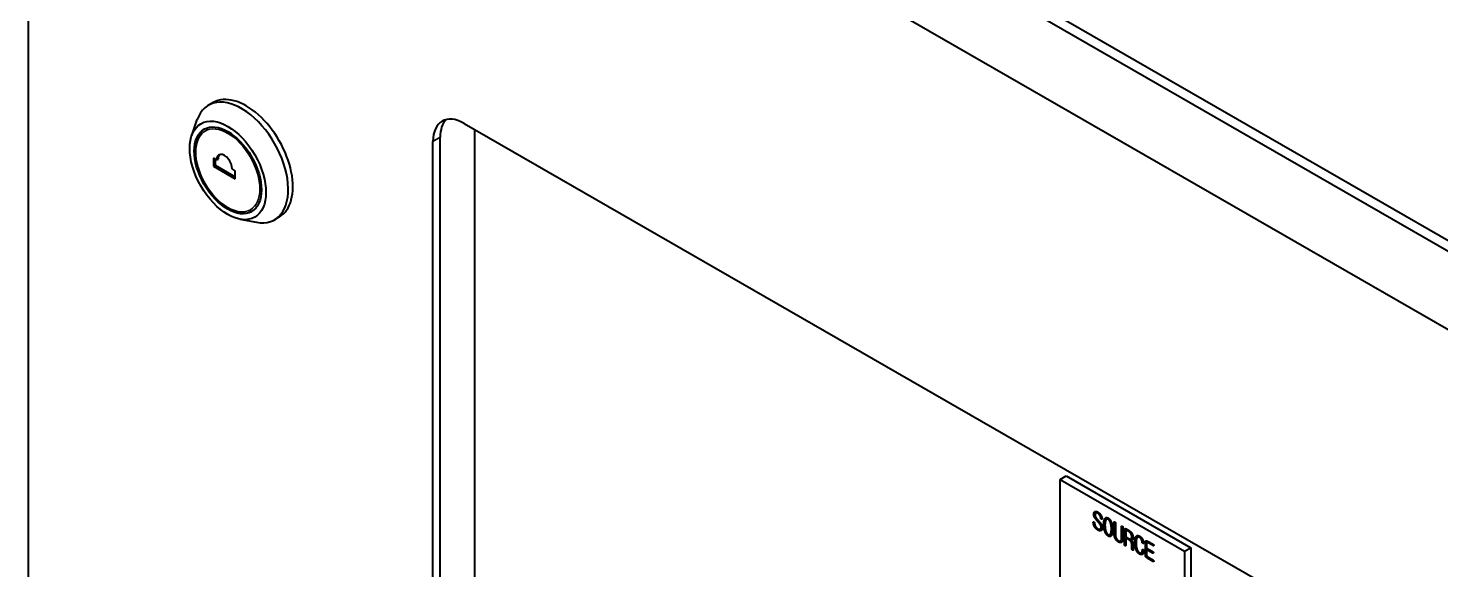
# Model space of a CAD drawing. Header units: inches. Extents: x 0 to 4752, y 0 to 3360.
# Drawn here: x 3631.9 to 3888.5, y 2747.6 to 2846 of the extents above; entities that cross this region are included whole.
import ezdxf

# ---------------------------------------------------------------- set-up
doc = ezdxf.new("R2010")
doc.units = ezdxf.units.IN
doc.header["$MEASUREMENT"] = 0
doc.layers.add('POWER SUPPLY CASE OUTLINE$0$가시적인 것(ISO)', color=3, linetype='Continuous', lineweight=40)
doc.layers.add('POWER SUPPLY CASE OUTLINE$0$가시적인 좁은 것(ISO)', color=3, linetype='Continuous', lineweight=35)

msp = doc.modelspace()

# ---------------------------------------------------------------- linework, layer by layer
at = {"layer": 'POWER SUPPLY CASE OUTLINE$0$가시적인 것(ISO)'}
for p, q in [((3644.313, 2946.938), (4096.861, 2686.333)), ((3646.01, 2947.915), (4098.558, 2687.31)), ((3631.868, 2939.771), (3631.868, 2357.678)), ((4084.416, 2679.166), (3631.868, 2939.771)), ((3665.477, 2832.532), (3664.629, 2832.043)), ((3661.569, 2826.574), (3662.586, 2829.435)), ((3711.064, 2828.762), (4005.22, 2659.368)), ((3706.708, 2388.023), (3706.708, 2826.228)), ((3712.987, 2385.098), (3712.987, 2827.654)), ((3705.407, 2387.274), (3705.407, 2825.479)), ((3665.526, 2822.429), (3665.526, 2820.99)), ((3666.092, 2822.103), (3665.526, 2822.429)), ((3665.526, 2820.99), (3665.809, 2821.153)), ((3665.526, 2820.99), (3669.486, 2818.71)), ((3665.809, 2822.266), (3665.809, 2821.153)), ((3665.809, 2821.153), (3669.486, 2819.035)), ((3666.092, 2822.103), (3666.374, 2822.266)), ((3669.486, 2820.149), (3668.92, 2820.474)), ((3669.486, 2818.71), (3669.486, 2820.149)), ((3670.339, 2811.344), (3673.324, 2810.787)), ((3677.454, 2811.734), (3676.605, 2811.245)), ((3819.336, 2764.028), (3820.467, 2764.68)), ((3820.467, 2764.68), (3843.094, 2751.65)), ((3819.336, 2764.028), (3841.963, 2750.998)), ((3819.336, 2741.137), (3819.336, 2764.028)), ((3825.806, 2757.935), (3825.812, 2757.938)), ((3825.858, 2757.956), (3825.864, 2757.96)), ((3826.166, 2756.458), (3826.171, 2756.461)), ((3826.202, 2756.415), (3826.166, 2756.458)), ((3826.208, 2756.419), (3826.171, 2756.461)), ((3826.202, 2756.415), (3826.208, 2756.419)), ((3826.206, 2758.116), (3826.25, 2758.091)), ((3826.565, 2757.536), (3826.571, 2757.54)), ((3826.781, 2756.916), (3826.787, 2756.92)), ((3826.865, 2756.842), (3826.871, 2756.846)), ((3827.798, 2756.824), (3827.804, 2756.827)), ((3825.382, 2756.223), (3825.387, 2756.226)), ((3826.666, 2755.039), (3826.672, 2755.042)), ((3828.369, 2753.983), (3828.374, 2753.986)), ((3829.188, 2754.031), (3829.188, 2756.259)), ((3829.194, 2754.034), (3829.194, 2756.262)), ((3829.415, 2756.128), (3829.415, 2753.891)), ((3830.515, 2753.297), (3830.515, 2755.52)), ((3830.52, 2753.3), (3830.52, 2755.524)), ((3830.742, 2755.381), (3830.742, 2753.145)), ((3831.046, 2752.211), (3831.046, 2754.821)), ((3831.051, 2752.214), (3831.051, 2754.824)), ((3831.273, 2754.715), (3831.273, 2753.652)), ((3831.307, 2754.828), (3831.312, 2754.831)), ((3831.929, 2754.515), (3831.449, 2754.792)), ((3831.934, 2754.519), (3831.454, 2754.795)), ((3831.46, 2755.019), (3831.834, 2754.803)), ((3832.248, 2754.137), (3832.253, 2754.14)), ((3830.343, 2752.883), (3830.348, 2752.886)), ((3831.236, 2751.996), (3831.242, 2751.999)), ((3831.273, 2753.652), (3831.929, 2753.274)), ((3831.273, 2753.419), (3831.279, 2753.422)), ((3831.273, 2753.419), (3831.273, 2752.08)), ((3832.017, 2752.991), (3831.273, 2753.419)), ((3832.022, 2752.994), (3831.279, 2753.422)), ((3832.2, 2753.25), (3832.206, 2753.253)), ((3832.248, 2753.286), (3832.253, 2753.289)), ((3832.251, 2752.991), (3832.257, 2752.994)), ((3832.354, 2752.242), (3832.357, 2752.417)), ((3832.354, 2752.242), (3832.359, 2752.245)), ((3832.357, 2752.417), (3832.363, 2752.421)), ((3832.359, 2752.245), (3832.363, 2752.421)), ((3832.423, 2751.359), (3832.429, 2751.362)), ((3832.486, 2751.247), (3832.491, 2751.25)), ((3833.443, 2753.535), (3833.449, 2753.539)), ((3834.277, 2752.612), (3834.283, 2752.616)), ((3834.296, 2751.221), (3834.301, 2751.224)), ((3834.838, 2750.366), (3834.838, 2752.595)), ((3834.843, 2750.37), (3834.843, 2752.598)), ((3835.065, 2752.532), (3835.065, 2751.557)), ((3835.065, 2751.557), (3836.186, 2750.912)), ((3835.065, 2751.324), (3835.071, 2751.328)), ((3835.065, 2751.324), (3835.065, 2750.24)), ((3836.186, 2750.679), (3835.065, 2751.324)), ((3836.192, 2750.682), (3835.071, 2751.328)), ((3835.102, 2752.638), (3835.107, 2752.641)), ((3836.248, 2752.028), (3835.223, 2752.619)), ((3836.254, 2752.031), (3835.228, 2752.622)), ((3835.248, 2752.837), (3836.248, 2752.261)), ((3841.963, 2750.998), (3843.094, 2751.65)), ((3843.094, 2751.65), (3843.094, 2728.758)), ((3832.577, 2751.194), (3832.583, 2751.197)), ((3834.103, 2750.692), (3834.109, 2750.695)), ((3834.918, 2750.011), (3834.924, 2750.014)), ((3836.248, 2749.148), (3835.201, 2749.751)), ((3836.254, 2749.151), (3835.206, 2749.754)), ((3835.212, 2749.978), (3836.248, 2749.38)), ((3841.963, 2750.998), (3841.963, 2728.107))]:
    msp.add_line(p, q, dxfattribs=at)
for centre, major_axis, start_param, end_param in [((3670.617, 2821.644), (5.988, -10.399), 5.8244712, 9.8834921), ((3671.466, 2822.133), (5.988, -10.399), 0, 3.1415927), ((3711.064, 2822.221), (-3.992, 6.933), 5.4997209, 7.0705172), ((3712.365, 2822.97), (-3.992, 6.933), 0.1630424, 0.7873319), ((3667.506, 2821.289), (-0.998, 1.733), 3.9289245, 7.0705172), ((3667.789, 2821.452), (-0.998, 1.733), 0.1416216, 0.7873319)]:
    msp.add_ellipse(centre, major_axis=major_axis, ratio=0.5780931, start_param=start_param, end_param=end_param, dxfattribs=at)
for major_axis in [(-4.891, 8.493), (-4.312, 7.487)]:
    msp.add_ellipse((3668.128, 2820.211), major_axis=major_axis, ratio=0.5780931, dxfattribs=at)
msp.add_open_spline([(3663.957, 2827.774), (3663.555, 2827.514), (3663.213, 2827.16), (3662.625, 2826.236), (3662.407, 2825.64), (3662.165, 2824.281), (3662.152, 2823.51), (3662.338, 2821.889), (3662.539, 2821.038), (3663.131, 2819.346), (3663.521, 2818.506), (3664.451, 2816.916), (3664.991, 2816.167), (3666.168, 2814.832), (3666.806, 2814.247), (3668.122, 2813.301), (3668.8, 2812.941), (3670.131, 2812.494), (3670.785, 2812.405), (3671.815, 2812.51), (3672.214, 2812.623), (3672.576, 2812.807)], degree=3, knots=[5.5264354, 5.5264354, 5.5264354, 5.5264354, 5.7894553, 5.7894553, 6.0986803, 6.0986803, 6.4243433, 6.4243433, 6.7520753, 6.7520753, 7.0785217, 7.0785217, 7.4044179, 7.4044179, 7.7309448, 7.7309448, 8.0587353, 8.0587353, 8.3837828, 8.3837828, 8.6068641, 8.6068641, 8.6068641, 8.6068641], dxfattribs=at)
for points in [[(3825.47, 2757.748), (3825.47, 2758.129), (3825.682, 2758.219)], [(3825.664, 2757.081), (3825.47, 2757.401), (3825.47, 2757.748)], [(3825.475, 2757.751), (3825.475, 2758.099), (3825.652, 2758.204)], [(3825.669, 2757.084), (3825.475, 2757.404), (3825.475, 2757.751)], [(3826.166, 2756.458), (3825.788, 2756.878), (3825.664, 2757.081)], [(3826.171, 2756.461), (3825.794, 2756.881), (3825.669, 2757.084)], [(3825.682, 2758.219), (3825.884, 2758.302), (3826.206, 2758.116)], [(3825.858, 2757.956), (3825.697, 2757.909), (3825.697, 2757.693)], [(3825.697, 2757.693), (3825.697, 2757.397), (3825.799, 2757.198)], [(3825.799, 2757.198), (3825.902, 2756.999), (3826.246, 2756.623)], [(3825.864, 2757.96), (3825.835, 2757.951), (3825.812, 2757.938)], [(3826.217, 2757.877), (3826.012, 2757.995), (3825.858, 2757.956)], [(3826.223, 2757.88), (3826.017, 2757.998), (3825.864, 2757.96)], [(3826.66, 2755.847), (3826.558, 2756.016), (3826.202, 2756.415)], [(3826.666, 2755.85), (3826.563, 2756.019), (3826.208, 2756.419)], [(3826.565, 2757.536), (3826.418, 2757.761), (3826.217, 2757.877)], [(3826.571, 2757.54), (3826.424, 2757.764), (3826.223, 2757.88)], [(3826.246, 2756.623), (3826.697, 2756.135), (3826.829, 2755.923)], [(3826.25, 2758.091), (3826.561, 2757.911), (3826.77, 2757.554)], [(3826.737, 2757.031), (3826.719, 2757.295), (3826.565, 2757.536)], [(3826.743, 2757.034), (3826.725, 2757.299), (3826.571, 2757.54)], [(3826.781, 2756.916), (3826.741, 2756.969), (3826.737, 2757.031)], [(3826.787, 2756.92), (3826.747, 2756.973), (3826.743, 2757.034)], [(3826.77, 2757.554), (3826.953, 2757.241), (3826.975, 2756.949)], [(3826.865, 2756.842), (3826.818, 2756.866), (3826.781, 2756.916)], [(3826.871, 2756.846), (3826.823, 2756.869), (3826.787, 2756.92)], [(3826.946, 2756.847), (3826.917, 2756.821), (3826.865, 2756.842)], [(3826.94, 2756.842), (3826.913, 2756.829), (3826.871, 2756.846)], [(3826.975, 2756.949), (3826.979, 2756.874), (3826.946, 2756.847)], [(3827.276, 2755.869), (3827.276, 2756.56), (3827.474, 2756.89)], [(3827.281, 2755.872), (3827.281, 2756.563), (3827.479, 2756.894)], [(3827.474, 2756.89), (3827.693, 2757.259), (3828.089, 2757.032)], [(3827.479, 2756.894), (3827.555, 2757.02), (3827.65, 2757.076)], [(3827.642, 2756.632), (3827.503, 2756.331), (3827.503, 2755.738)], [(3828.089, 2756.799), (3827.8, 2756.965), (3827.642, 2756.632)], [(3828.095, 2756.802), (3827.927, 2756.898), (3827.804, 2756.827)], [(3828.089, 2757.032), (3828.485, 2756.804), (3828.705, 2756.181)], [(3828.525, 2756.124), (3828.371, 2756.636), (3828.089, 2756.799)], [(3828.531, 2756.127), (3828.377, 2756.639), (3828.095, 2756.802)], [(3829.188, 2756.259), (3829.188, 2756.322), (3829.221, 2756.342)], [(3829.194, 2756.262), (3829.194, 2756.322), (3829.223, 2756.342)], [(3829.221, 2756.342), (3829.254, 2756.356), (3829.302, 2756.329)], [(3825.382, 2756.223), (3825.374, 2756.295), (3825.407, 2756.318)], [(3825.66, 2755.376), (3825.418, 2755.74), (3825.382, 2756.223)], [(3825.387, 2756.226), (3825.38, 2756.298), (3825.413, 2756.321)], [(3825.666, 2755.379), (3825.424, 2755.743), (3825.387, 2756.226)], [(3825.407, 2756.318), (3825.437, 2756.339), (3825.481, 2756.323)], [(3825.413, 2756.321), (3825.414, 2756.322), (3825.416, 2756.323)], [(3825.481, 2756.323), (3825.525, 2756.301), (3825.558, 2756.253)], [(3825.558, 2756.253), (3825.594, 2756.194), (3825.601, 2756.117)], [(3825.601, 2756.117), (3825.631, 2755.749), (3825.81, 2755.472)], [(3826.246, 2754.835), (3825.873, 2755.051), (3825.66, 2755.376)], [(3826.252, 2754.839), (3825.878, 2755.054), (3825.666, 2755.379)], [(3825.81, 2755.472), (3825.968, 2755.229), (3826.239, 2755.073)], [(3826.239, 2755.073), (3826.422, 2754.967), (3826.591, 2755.01)], [(3826.763, 2754.758), (3826.532, 2754.671), (3826.246, 2754.835)], [(3826.769, 2754.761), (3826.538, 2754.674), (3826.252, 2754.839)], [(3826.591, 2755.01), (3826.8, 2755.059), (3826.8, 2755.343)], [(3826.8, 2755.343), (3826.8, 2755.614), (3826.66, 2755.847)], [(3826.805, 2755.346), (3826.805, 2755.617), (3826.666, 2755.85)], [(3826.672, 2755.042), (3826.805, 2755.119), (3826.805, 2755.346)], [(3827.027, 2755.237), (3827.027, 2754.856), (3826.763, 2754.758)], [(3826.827, 2754.788), (3826.8, 2754.773), (3826.769, 2754.761)], [(3826.829, 2755.923), (3827.027, 2755.61), (3827.027, 2755.237)], [(3827.474, 2754.624), (3827.276, 2755.183), (3827.276, 2755.869)], [(3827.479, 2754.627), (3827.281, 2755.186), (3827.281, 2755.872)], [(3828.089, 2753.77), (3827.693, 2753.998), (3827.474, 2754.624)], [(3828.095, 2753.773), (3827.699, 2754.001), (3827.479, 2754.627)], [(3827.503, 2755.738), (3827.503, 2755.149), (3827.642, 2754.688)], [(3827.642, 2754.688), (3827.8, 2754.174), (3828.089, 2754.007)], [(3828.089, 2754.007), (3828.371, 2753.845), (3828.525, 2754.18)], [(3828.705, 2753.915), (3828.485, 2753.542), (3828.089, 2753.77)], [(3828.531, 2753.729), (3828.35, 2753.626), (3828.095, 2753.773)], [(3828.374, 2753.986), (3828.464, 2754.038), (3828.531, 2754.183)], [(3828.668, 2755.067), (3828.668, 2755.66), (3828.525, 2756.124)], [(3828.525, 2754.18), (3828.668, 2754.479), (3828.668, 2755.067)], [(3828.674, 2755.071), (3828.674, 2755.664), (3828.531, 2756.127)], [(3828.531, 2754.183), (3828.674, 2754.482), (3828.674, 2755.071)], [(3828.705, 2756.181), (3828.906, 2755.621), (3828.906, 2754.93)], [(3828.906, 2754.93), (3828.906, 2754.244), (3828.705, 2753.915)], [(3829.379, 2753.307), (3829.188, 2753.662), (3829.188, 2754.031)], [(3829.384, 2753.31), (3829.194, 2753.665), (3829.194, 2754.034)], [(3829.302, 2756.329), (3829.346, 2756.304), (3829.379, 2756.255)], [(3829.379, 2756.255), (3829.415, 2756.196), (3829.415, 2756.128)], [(3829.415, 2753.891), (3829.415, 2753.599), (3829.569, 2753.333)], [(3830.515, 2755.52), (3830.515, 2755.576), (3830.548, 2755.59)], [(3830.52, 2755.524), (3830.52, 2755.572), (3830.546, 2755.59)], [(3830.548, 2755.59), (3830.581, 2755.597), (3830.628, 2755.569)], [(3830.628, 2755.569), (3830.672, 2755.544), (3830.705, 2755.491)], [(3830.705, 2755.491), (3830.742, 2755.441), (3830.742, 2755.381)], [(3831.046, 2754.821), (3831.046, 2755.049), (3831.137, 2755.098)], [(3831.051, 2754.824), (3831.051, 2755.045), (3831.137, 2755.098)], [(3831.137, 2755.098), (3831.233, 2755.149), (3831.46, 2755.019)], [(3831.31, 2754.83), (3831.273, 2754.813), (3831.273, 2754.715)], [(3831.449, 2754.792), (3831.35, 2754.849), (3831.31, 2754.83)], [(3831.315, 2754.833), (3831.314, 2754.832), (3831.312, 2754.831)], [(3831.454, 2754.795), (3831.356, 2754.852), (3831.315, 2754.833)], [(3831.834, 2754.803), (3832.134, 2754.63), (3832.335, 2754.345)], [(3832.248, 2754.137), (3832.119, 2754.406), (3831.929, 2754.515)], [(3832.253, 2754.14), (3832.125, 2754.409), (3831.934, 2754.519)], [(3832.372, 2753.637), (3832.372, 2753.883), (3832.248, 2754.137)], [(3832.378, 2753.641), (3832.378, 2753.886), (3832.253, 2754.14)], [(3832.335, 2754.345), (3832.596, 2753.975), (3832.596, 2753.53)], [(3833.163, 2753.694), (3833.402, 2753.972), (3833.786, 2753.751)], [(3833.169, 2753.698), (3833.225, 2753.763), (3833.29, 2753.801)], [(3829.961, 2752.696), (3829.588, 2752.911), (3829.379, 2753.307)], [(3829.967, 2752.699), (3829.593, 2752.914), (3829.384, 2753.31)], [(3829.569, 2753.333), (3829.723, 2753.066), (3829.965, 2752.927)], [(3830.526, 2752.646), (3830.302, 2752.5), (3829.961, 2752.696)], [(3829.965, 2752.927), (3830.203, 2752.79), (3830.357, 2752.892)], [(3830.509, 2752.636), (3830.291, 2752.513), (3829.967, 2752.699)], [(3830.348, 2752.886), (3830.356, 2752.89), (3830.363, 2752.895)], [(3830.357, 2752.892), (3830.515, 2752.992), (3830.515, 2753.297)], [(3830.363, 2752.895), (3830.52, 2752.995), (3830.52, 2753.3)], [(3830.742, 2753.145), (3830.742, 2752.78), (3830.526, 2752.646)], [(3831.079, 2752.086), (3831.046, 2752.143), (3831.046, 2752.211)], [(3831.084, 2752.09), (3831.051, 2752.147), (3831.051, 2752.214)], [(3831.159, 2752.002), (3831.112, 2752.029), (3831.079, 2752.086)], [(3831.165, 2752.005), (3831.117, 2752.032), (3831.084, 2752.09)], [(3831.236, 2751.996), (3831.203, 2751.976), (3831.159, 2752.002)], [(3831.242, 2751.999), (3831.209, 2751.98), (3831.165, 2752.005)], [(3831.273, 2752.08), (3831.273, 2752.013), (3831.236, 2751.996)], [(3831.243, 2751.999), (3831.243, 2751.999), (3831.242, 2751.999)], [(3831.929, 2753.274), (3832.119, 2753.165), (3832.248, 2753.286)], [(3832.237, 2752.767), (3832.13, 2752.925), (3832.017, 2752.991)], [(3832.242, 2752.77), (3832.136, 2752.929), (3832.022, 2752.994)], [(3832.206, 2753.253), (3832.231, 2753.267), (3832.253, 2753.289)], [(3832.357, 2752.417), (3832.357, 2752.587), (3832.237, 2752.767)], [(3832.363, 2752.421), (3832.363, 2752.59), (3832.242, 2752.77)], [(3832.248, 2753.286), (3832.372, 2753.396), (3832.372, 2753.637)], [(3832.504, 2753.1), (3832.427, 2752.992), (3832.251, 2752.991)], [(3832.251, 2752.991), (3832.387, 2752.884), (3832.475, 2752.71)], [(3832.253, 2753.289), (3832.378, 2753.399), (3832.378, 2753.641)], [(3832.432, 2753.034), (3832.362, 2752.995), (3832.257, 2752.994)], [(3832.361, 2751.772), (3832.354, 2751.928), (3832.354, 2752.242)], [(3832.367, 2751.775), (3832.359, 2751.931), (3832.359, 2752.245)], [(3832.423, 2751.359), (3832.376, 2751.522), (3832.361, 2751.772)], [(3832.429, 2751.362), (3832.381, 2751.525), (3832.367, 2751.775)], [(3832.486, 2751.247), (3832.442, 2751.293), (3832.423, 2751.359)], [(3832.491, 2751.25), (3832.447, 2751.296), (3832.429, 2751.362)], [(3832.475, 2752.71), (3832.585, 2752.49), (3832.585, 2752.206)], [(3832.577, 2751.194), (3832.53, 2751.204), (3832.486, 2751.247)], [(3832.583, 2751.197), (3832.535, 2751.208), (3832.491, 2751.25)], [(3832.596, 2753.53), (3832.596, 2753.225), (3832.504, 2753.1)], [(3832.643, 2751.224), (3832.621, 2751.19), (3832.577, 2751.194)], [(3832.624, 2751.204), (3832.606, 2751.195), (3832.583, 2751.197)], [(3832.585, 2752.206), (3832.581, 2751.912), (3832.592, 2751.757)], [(3832.592, 2751.757), (3832.603, 2751.497), (3832.643, 2751.346)], [(3832.643, 2751.346), (3832.665, 2751.266), (3832.643, 2751.224)], [(3832.914, 2752.656), (3832.914, 2753.401), (3833.163, 2753.694)], [(3833.167, 2751.231), (3832.914, 2751.813), (3832.914, 2752.656)], [(3832.92, 2752.659), (3832.92, 2753.405), (3833.169, 2753.698)], [(3833.173, 2751.234), (3832.92, 2751.816), (3832.92, 2752.659)], [(3833.347, 2753.453), (3833.141, 2753.203), (3833.141, 2752.529)], [(3833.141, 2752.529), (3833.141, 2751.898), (3833.306, 2751.409)], [(3833.742, 2750.519), (3833.387, 2750.723), (3833.167, 2751.231)], [(3833.748, 2750.522), (3833.393, 2750.727), (3833.173, 2751.234)], [(3833.306, 2751.409), (3833.479, 2750.904), (3833.772, 2750.735)], [(3833.812, 2753.503), (3833.53, 2753.665), (3833.347, 2753.453)], [(3833.818, 2753.506), (3833.605, 2753.629), (3833.449, 2753.539)], [(3833.786, 2753.751), (3834.131, 2753.552), (3834.321, 2753.197)], [(3834.109, 2753.175), (3833.981, 2753.406), (3833.812, 2753.503)], [(3834.114, 2753.179), (3833.986, 2753.409), (3833.818, 2753.506)], [(3834.277, 2752.612), (3834.248, 2752.922), (3834.109, 2753.175)], [(3834.283, 2752.616), (3834.254, 2752.925), (3834.114, 2753.179)], [(3834.145, 2750.723), (3834.288, 2750.848), (3834.296, 2751.221)], [(3834.151, 2750.726), (3834.294, 2750.851), (3834.301, 2751.224)], [(3834.405, 2752.445), (3834.285, 2752.494), (3834.277, 2752.612)], [(3834.411, 2752.449), (3834.29, 2752.497), (3834.283, 2752.616)], [(3834.296, 2751.221), (3834.296, 2751.289), (3834.332, 2751.306)], [(3834.301, 2751.224), (3834.301, 2751.285), (3834.331, 2751.305)], [(3834.321, 2753.197), (3834.479, 2752.899), (3834.515, 2752.509)], [(3834.332, 2751.306), (3834.369, 2751.319), (3834.416, 2751.291)], [(3834.515, 2752.509), (3834.523, 2752.399), (3834.405, 2752.445)], [(3834.494, 2752.44), (3834.467, 2752.427), (3834.411, 2752.449)], [(3834.416, 2751.291), (3834.464, 2751.259), (3834.493, 2751.204)], [(3834.493, 2751.204), (3834.53, 2751.137), (3834.53, 2751.06)], [(3834.838, 2752.595), (3834.838, 2752.849), (3834.937, 2752.906)], [(3834.843, 2752.598), (3834.843, 2752.849), (3834.94, 2752.908)], [(3834.937, 2752.906), (3835.032, 2752.961), (3835.248, 2752.837)], [(3835.102, 2752.638), (3835.065, 2752.612), (3835.065, 2752.532)], [(3835.223, 2752.619), (3835.146, 2752.663), (3835.102, 2752.638)], [(3835.228, 2752.622), (3835.151, 2752.666), (3835.107, 2752.641)], [(3836.248, 2752.261), (3836.3, 2752.231), (3836.333, 2752.179)], [(3836.333, 2752.018), (3836.303, 2751.996), (3836.248, 2752.028)], [(3836.332, 2752.017), (3836.303, 2752.003), (3836.254, 2752.031)], [(3836.333, 2752.179), (3836.362, 2752.128), (3836.362, 2752.081)], [(3836.362, 2752.081), (3836.362, 2752.035), (3836.333, 2752.018)], [(3834.281, 2750.42), (3834.09, 2750.318), (3833.742, 2750.519)], [(3834.287, 2750.424), (3834.096, 2750.321), (3833.748, 2750.522)], [(3833.772, 2750.735), (3834.01, 2750.598), (3834.145, 2750.723)], [(3834.109, 2750.695), (3834.131, 2750.708), (3834.151, 2750.726)], [(3834.53, 2751.06), (3834.501, 2750.535), (3834.281, 2750.42)], [(3834.294, 2750.427), (3834.29, 2750.425), (3834.287, 2750.424)], [(3834.918, 2750.011), (3834.838, 2750.146), (3834.838, 2750.366)], [(3834.924, 2750.014), (3834.843, 2750.149), (3834.843, 2750.37)], [(3835.201, 2749.751), (3834.999, 2749.867), (3834.918, 2750.011)], [(3835.206, 2749.754), (3835.005, 2749.87), (3834.924, 2750.014)], [(3835.065, 2750.24), (3835.065, 2750.151), (3835.105, 2750.085)], [(3835.105, 2750.085), (3835.142, 2750.018), (3835.212, 2749.978)], [(3836.186, 2750.912), (3836.234, 2750.884), (3836.267, 2750.831)], [(3836.267, 2750.67), (3836.237, 2750.649), (3836.186, 2750.679)], [(3836.265, 2750.669), (3836.237, 2750.656), (3836.192, 2750.682)], [(3836.248, 2749.38), (3836.303, 2749.349), (3836.34, 2749.294)], [(3836.34, 2749.133), (3836.303, 2749.116), (3836.248, 2749.148)], [(3836.344, 2749.135), (3836.308, 2749.12), (3836.254, 2749.151)], [(3836.267, 2750.831), (3836.292, 2750.783), (3836.296, 2750.734)], [(3836.296, 2750.734), (3836.296, 2750.687), (3836.267, 2750.67)], [(3836.34, 2749.294), (3836.369, 2749.243), (3836.369, 2749.197)], [(3836.369, 2749.197), (3836.369, 2749.15), (3836.34, 2749.133)]]:
    msp.add_open_spline(points, degree=2, dxfattribs=at)
at = {"layer": 'POWER SUPPLY CASE OUTLINE$0$가시적인 좁은 것(ISO)'}
for p, q in [((3705.407, 2825.479), (3706.708, 2826.228)), ((3825.47, 2757.748), (3825.475, 2757.751)), ((3825.664, 2757.081), (3825.669, 2757.084)), ((3826.217, 2757.877), (3826.223, 2757.88)), ((3826.737, 2757.031), (3826.743, 2757.034)), ((3827.474, 2756.89), (3827.479, 2756.894)), ((3828.089, 2756.799), (3828.095, 2756.802)), ((3825.407, 2756.318), (3825.413, 2756.321)), ((3825.66, 2755.376), (3825.666, 2755.379)), ((3826.246, 2754.835), (3826.252, 2754.839)), ((3826.66, 2755.847), (3826.666, 2755.85)), ((3826.763, 2754.758), (3826.769, 2754.761)), ((3826.8, 2755.343), (3826.805, 2755.346)), ((3827.276, 2755.869), (3827.281, 2755.872)), ((3827.474, 2754.624), (3827.479, 2754.627)), ((3828.089, 2753.77), (3828.095, 2753.773)), ((3828.525, 2756.124), (3828.531, 2756.127)), ((3828.525, 2754.18), (3828.531, 2754.183)), ((3828.668, 2755.067), (3828.674, 2755.071)), ((3829.188, 2756.259), (3829.194, 2756.262)), ((3829.188, 2754.031), (3829.194, 2754.034)), ((3830.515, 2755.52), (3830.52, 2755.524)), ((3831.046, 2754.821), (3831.051, 2754.824)), ((3831.31, 2754.83), (3831.315, 2754.833)), ((3831.449, 2754.792), (3831.454, 2754.795)), ((3831.929, 2754.515), (3831.934, 2754.519)), ((3829.379, 2753.307), (3829.384, 2753.31)), ((3829.961, 2752.696), (3829.967, 2752.699)), ((3830.357, 2752.892), (3830.363, 2752.895)), ((3830.515, 2753.297), (3830.52, 2753.3)), ((3831.046, 2752.211), (3831.051, 2752.214)), ((3831.079, 2752.086), (3831.084, 2752.09)), ((3831.159, 2752.002), (3831.165, 2752.005)), ((3832.017, 2752.991), (3832.022, 2752.994)), ((3832.237, 2752.767), (3832.242, 2752.77)), ((3832.361, 2751.772), (3832.367, 2751.775)), ((3832.372, 2753.637), (3832.378, 2753.641)), ((3832.914, 2752.656), (3832.92, 2752.659)), ((3833.163, 2753.694), (3833.169, 2753.698)), ((3833.167, 2751.231), (3833.173, 2751.234)), ((3833.812, 2753.503), (3833.818, 2753.506)), ((3834.109, 2753.175), (3834.114, 2753.179)), ((3834.405, 2752.445), (3834.411, 2752.449)), ((3834.838, 2752.595), (3834.843, 2752.598)), ((3835.223, 2752.619), (3835.228, 2752.622)), ((3836.248, 2752.028), (3836.254, 2752.031)), ((3833.742, 2750.519), (3833.748, 2750.522)), ((3834.145, 2750.723), (3834.151, 2750.726)), ((3834.281, 2750.42), (3834.287, 2750.424)), ((3834.838, 2750.366), (3834.843, 2750.37)), ((3835.201, 2749.751), (3835.206, 2749.754)), ((3836.186, 2750.679), (3836.192, 2750.682)), ((3836.248, 2749.148), (3836.254, 2749.151))]:
    msp.add_line(p, q, dxfattribs=at)
msp.add_ellipse((3668.128, 2820.211), major_axis=(-4.112, 7.141), ratio=0.5780931, dxfattribs=at)

doc.saveas('drawing.dxf')
